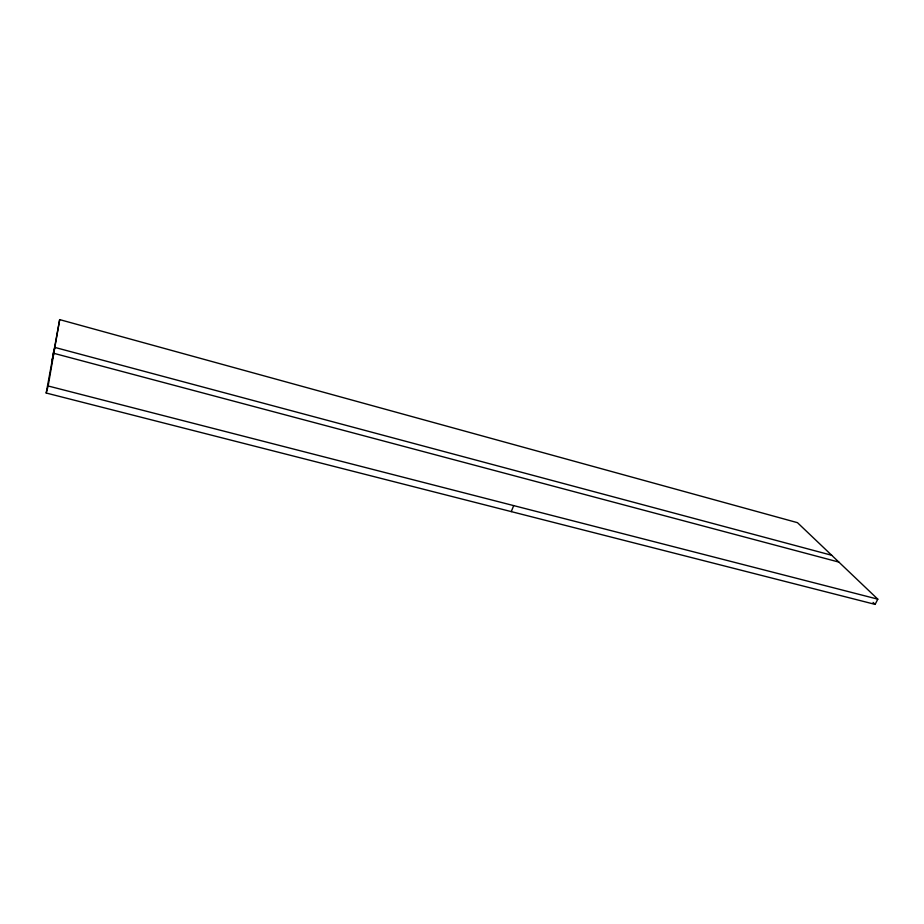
<?xml version="1.0" encoding="UTF-8"?>
<svg xmlns="http://www.w3.org/2000/svg" width="924" height="924" viewBox="0 0 924 924"><rect width="100%" height="100%" fill="white"/><g stroke="black" fill="none" stroke-linecap="round" stroke-linejoin="round"><path stroke-width="1.39" d="M46.2 393.023L48.152 385.989L59.679 319.612L797.47 522.672L877.8 599.168L875.132 604.388L46.2 393.023L59.679 319.612M53.038 353.961L54.851 347.412L831.692 555.266M51.987 359.944L53.823 353.315L838.853 562.081M511.261 511.607L513.698 505.613M48.152 385.989L877.8 599.168M873.088 602.425L875.132 604.388"/></g></svg>
